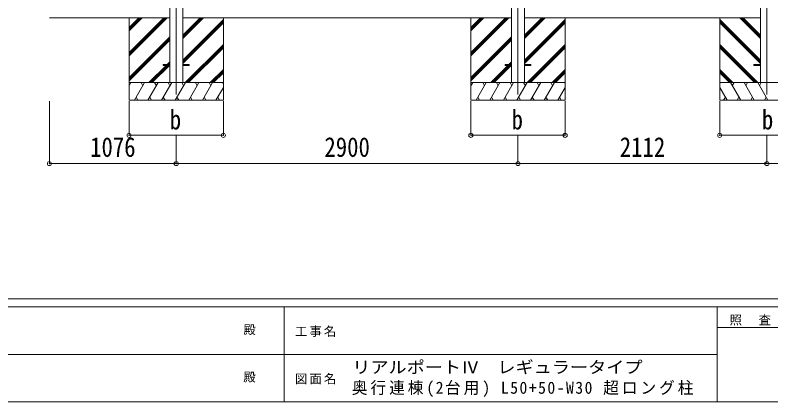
# Model space of a CAD drawing. Units: millimetres at full size. Extents: x -9783 to 9892, y -6828 to 6752.
# Drawn here: x -2751 to 3662, y -6828 to -3548 of the extents above; entities that cross this region are included whole.
import ezdxf
from ezdxf.enums import TextEntityAlignment as Align

# ---------------------------------------------------------------- set-up
doc = ezdxf.new("R2010")
doc.units = ezdxf.units.MM
doc.header["$LTSCALE"] = 35
doc.header["$PDMODE"] = 32
doc.header["$PDSIZE"] = 35
for name, color, linetype, lineweight in [('0-0_0', 7, 'Continuous', 9), ('0-1_本体', 4, 'Continuous', 9), ('0-2_部品', 7, 'Continuous', 9), ('0-8_PARTS2', 2, 'Continuous', 9), ('0-A_寸法', 6, 'Continuous', 9), ('F-0_240', 7, 'Continuous', 9)]:
    doc.layers.add(name, color=color, linetype=linetype, lineweight=lineweight)
doc.styles.add('ＭＳ ゴシック', font='')
doc.styles.get('ＭＳ ゴシック').set_extended_font_data('MS Gothic')

msp = doc.modelspace()

# ---------------------------------------------------------------- linework, layer by layer
at = {"layer": '0-0_0'}
for p, q in [((-2460.38, -3570.92), (-1439.38, -3570.92)), ((-1784.38, -3570.92), (-1784.38, -4270.92)), ((-1784.38, -3865.1), (-1490.2, -3570.92)), ((-1784.38, -3879.24), (-1476.06, -3570.92)), ((-1784.38, -3893.39), (-1461.92, -3570.92)), ((-1784.38, -3681.26), (-1674.05, -3570.92)), ((-1784.38, -3667.11), (-1688.19, -3570.92)), ((-1784.38, -3652.97), (-1702.33, -3570.92)), ((-1329.38, -3718.47), (-1181.83, -3570.92)), ((-1329.38, -3746.75), (-1153.55, -3570.92)), ((-1329.38, -3732.61), (-1167.69, -3570.92)), ((-1329.38, -3570.92), (1460.62, -3570.92)), ((-1329.38, -3930.6), (-984.38, -3585.6)), ((-984.38, -3570.92), (-984.38, -4270.92)), ((1115.62, -3570.92), (1115.62, -4270.92)), ((1115.62, -3865.1), (1409.8, -3570.92)), ((1115.62, -3879.24), (1423.94, -3570.92)), ((1115.62, -3893.39), (1438.08, -3570.92)), ((1115.62, -3681.26), (1225.95, -3570.92)), ((1115.62, -3667.11), (1211.81, -3570.92)), ((1115.62, -3652.97), (1197.67, -3570.92)), ((1570.62, -3746.75), (1746.45, -3570.92)), ((1570.62, -3732.61), (1732.31, -3570.92)), ((1570.62, -3718.47), (1718.17, -3570.92)), ((1570.62, -3570.92), (3232.62, -3570.92)), ((1570.62, -3930.6), (1915.62, -3585.6)), ((3572.62, -3570.92), (1910.62, -3570.92)), ((1915.62, -3570.92), (1915.62, -4270.92)), ((3227.62, -3570.92), (3227.62, -4270.92)), ((3572.62, -3930.6), (3227.62, -3585.6)), ((3572.62, -3746.75), (3396.79, -3570.92)), ((3572.62, -3732.61), (3410.93, -3570.92)), ((3572.62, -3718.47), (3425.07, -3570.92)), ((-1329.38, -3944.74), (-984.38, -3599.75)), ((-1329.38, -3958.89), (-984.38, -3613.89)), ((1570.62, -3944.74), (1915.62, -3599.75)), ((1570.62, -3958.89), (1915.62, -3613.89)), ((3572.62, -3944.74), (3227.62, -3599.75)), ((3572.62, -3958.89), (3227.62, -3613.89)), ((-1784.38, -4077.23), (-1439.38, -3732.24)), ((-1784.38, -4091.38), (-1439.38, -3746.38)), ((-1784.38, -4105.52), (-1439.38, -3760.52)), ((1115.62, -4077.23), (1460.62, -3732.24)), ((1115.62, -4091.38), (1460.62, -3746.38)), ((1115.62, -4105.52), (1460.62, -3760.52)), ((-1307.57, -4120.92), (-984.38, -3797.74)), ((-1293.43, -4120.92), (-984.38, -3811.88)), ((-1279.29, -4120.92), (-984.38, -3826.02)), ((1592.43, -4120.92), (1915.62, -3797.74)), ((1606.57, -4120.92), (1915.62, -3811.88)), ((1620.71, -4120.92), (1915.62, -3826.02)), ((3550.81, -4120.92), (3227.62, -3797.74)), ((3536.67, -4120.92), (3227.62, -3811.88)), ((3522.53, -4120.92), (3227.62, -3826.02)), ((-1615.94, -4120.92), (-1470.44, -3975.42)), ((-1601.8, -4120.92), (-1456.3, -3975.42)), ((-1587.65, -4120.92), (-1442.15, -3975.42)), ((-1461.44, -3966.42), (-1439.38, -3944.37)), ((-1447.3, -3966.42), (-1439.38, -3958.51)), ((1284.06, -4120.92), (1429.56, -3975.42)), ((1298.2, -4120.92), (1443.7, -3975.42)), ((1312.35, -4120.92), (1457.85, -3975.42)), ((1438.56, -3966.42), (1460.62, -3944.37)), ((1452.7, -3966.42), (1460.62, -3958.51)), ((-1095.44, -4120.92), (-984.38, -4009.87)), ((-1081.3, -4120.92), (-984.38, -4024.01)), ((-1067.15, -4120.92), (-984.38, -4038.15)), ((1804.56, -4120.92), (1915.62, -4009.87)), ((1818.7, -4120.92), (1915.62, -4024.01)), ((1832.85, -4120.92), (1915.62, -4038.15)), ((3338.68, -4120.92), (3227.62, -4009.87)), ((3324.54, -4120.92), (3227.62, -4024.01)), ((3310.4, -4120.92), (3227.62, -4038.15)), ((-984.38, -4120.92), (-1784.38, -4120.92)), ((-1784.38, -4148.43), (-1768.5, -4120.92)), ((-1739.63, -4270.92), (-1653.03, -4120.92)), ((-1668.03, -4146.91), (-1683.03, -4120.92)), ((-1624.16, -4270.92), (-1537.56, -4120.92)), ((-1552.56, -4146.91), (-1567.56, -4120.92)), ((-1508.69, -4270.92), (-1422.09, -4120.92)), ((-1437.09, -4146.91), (-1452.09, -4120.92)), ((-1393.22, -4270.92), (-1306.62, -4120.92)), ((-1321.62, -4146.91), (-1336.62, -4120.92)), ((-1277.75, -4270.92), (-1191.15, -4120.92)), ((-1206.15, -4146.91), (-1221.15, -4120.92)), ((-1162.28, -4270.92), (-1075.68, -4120.92)), ((-1105.68, -4120.92), (-1090.68, -4146.91)), ((-1046.81, -4270.92), (-984.38, -4162.79)), ((-990.21, -4120.92), (-984.38, -4131.02)), ((1915.62, -4120.92), (1115.62, -4120.92)), ((1115.62, -4148.43), (1131.5, -4120.92)), ((1160.37, -4270.92), (1246.97, -4120.92)), ((1231.97, -4146.91), (1216.97, -4120.92)), ((1275.84, -4270.92), (1362.44, -4120.92)), ((1347.44, -4146.91), (1332.44, -4120.92)), ((1391.31, -4270.92), (1477.91, -4120.92)), ((1462.91, -4146.91), (1447.91, -4120.92)), ((1506.78, -4270.92), (1593.38, -4120.92)), ((1578.38, -4146.91), (1563.38, -4120.92)), ((1622.25, -4270.92), (1708.85, -4120.92)), ((1693.85, -4146.91), (1678.85, -4120.92)), ((1737.72, -4270.92), (1824.32, -4120.92)), ((1794.32, -4120.92), (1809.32, -4146.91)), ((1853.19, -4270.92), (1915.62, -4162.79)), ((1909.79, -4120.92), (1915.62, -4131.02)), ((3227.62, -4120.92), (4027.62, -4120.92)), ((3233.45, -4120.92), (3227.62, -4131.02)), ((3290.05, -4270.92), (3227.62, -4162.79)), ((3405.52, -4270.92), (3318.92, -4120.92)), ((3348.92, -4120.92), (3333.92, -4146.91)), ((3520.99, -4270.92), (3434.39, -4120.92)), ((3449.39, -4146.91), (3464.39, -4120.92)), ((3636.46, -4270.92), (3549.86, -4120.92)), ((3564.86, -4146.91), (3579.86, -4120.92)), ((-1784.38, -4270.92), (-984.38, -4270.92)), ((-1724.63, -4244.95), (-1709.64, -4270.92)), ((-1609.16, -4244.94), (-1594.17, -4270.92)), ((-1493.69, -4244.94), (-1478.69, -4270.92)), ((-1378.22, -4244.94), (-1363.22, -4270.92)), ((-1262.75, -4244.94), (-1247.75, -4270.92)), ((-1147.28, -4244.95), (-1132.28, -4270.92)), ((-1031.81, -4244.95), (-1016.82, -4270.92)), ((1115.62, -4270.92), (1915.62, -4270.92)), ((1175.37, -4244.95), (1190.36, -4270.92)), ((1290.84, -4244.94), (1305.83, -4270.92)), ((1406.31, -4244.94), (1421.31, -4270.92)), ((1521.78, -4244.94), (1536.78, -4270.92)), ((1637.25, -4244.94), (1652.25, -4270.92)), ((1752.72, -4244.95), (1767.72, -4270.92)), ((1868.19, -4244.95), (1883.18, -4270.92)), ((4027.62, -4270.92), (3227.62, -4270.92)), ((3275.06, -4244.95), (3260.06, -4270.92)), ((3390.53, -4244.95), (3375.53, -4270.92)), ((3506, -4244.94), (3491, -4270.92)), ((3621.47, -4244.94), (3606.47, -4270.92))]:
    msp.add_line(p, q, dxfattribs=at)
at = {"layer": '0-1_本体'}
for p, q in [((-1439.38, -640.92), (-1439.38, -4120.92)), ((-1329.38, -640.92), (-1329.38, -4120.92)), ((1460.62, -640.92), (1460.62, -4120.92)), ((1570.62, -640.92), (1570.62, -4120.92)), ((3572.62, -640.92), (3572.62, -4120.92))]:
    msp.add_line(p, q, dxfattribs=at)
at = {"layer": '0-2_部品', "color": 4}
for p, q in [((-1494.18, -3966.42), (-1494.18, -3975.42)), ((-1439.38, -3966.42), (-1494.18, -3966.42)), ((-1439.38, -3975.42), (-1494.18, -3975.42)), ((-1274.58, -3966.42), (-1329.38, -3966.42)), ((1405.82, -3966.42), (1405.82, -3975.42)), ((1460.62, -3966.42), (1405.82, -3966.42)), ((1460.62, -3975.42), (1405.82, -3975.42)), ((1625.42, -3966.42), (1570.62, -3966.42)), ((3517.82, -3966.42), (3572.62, -3966.42))]:
    msp.add_line(p, q, dxfattribs=at)
for points in [[(-1274.58, -3966.42), (-1274.58, -3975.42), (-1329.38, -3975.42)], [(1625.42, -3966.42), (1625.42, -3975.42), (1570.62, -3975.42)], [(3517.82, -3966.42), (3517.82, -3975.42), (3572.62, -3975.42)]]:
    msp.add_lwpolyline(points, dxfattribs=at)
at = {"layer": '0-8_PARTS2'}
for p, q in [((-1384.38, -670.93), (-1384.38, -4220.92)), ((1515.62, -670.93), (1515.62, -4220.92)), ((3627.62, -670.93), (3627.62, -4220.92))]:
    msp.add_line(p, q, dxfattribs=at)
at = {"layer": '0-A_寸法'}
for p, q in [((-2460.38, -4807.29), (-2460.38, -4278.34)), ((-1784.38, -4567.31), (-1784.38, -4278.34)), ((-984.38, -4567.31), (-984.38, -4278.34)), ((1115.62, -4567.31), (1115.62, -4278.34)), ((1915.62, -4567.31), (1915.62, -4278.34)), ((3227.62, -4567.31), (3227.62, -4278.34)), ((-1784.38, -4567.31), (-984.38, -4567.31)), ((-1384.38, -4807.29), (-1384.38, -4567.31)), ((1115.62, -4567.31), (1915.62, -4567.31)), ((1515.62, -4807.29), (1515.62, -4567.31)), ((4027.62, -4567.31), (3227.62, -4567.31)), ((3627.62, -4807.29), (3627.62, -4567.31)), ((-2460.38, -4807.29), (-1384.38, -4807.29)), ((-1384.38, -4807.29), (1515.62, -4807.29)), ((3627.62, -4807.29), (1515.62, -4807.29)), ((6527.62, -4807.29), (3627.62, -4807.29))]:
    msp.add_line(p, q, dxfattribs=at)
for p in [(-1784.38, -4567.31), (-984.38, -4567.31), (1115.62, -4567.31), (1915.62, -4567.31), (3227.62, -4567.31), (-2460.38, -4807.29), (-1384.38, -4807.29), (1515.62, -4807.29), (3627.62, -4807.29)]:
    msp.add_point(p, dxfattribs=at)
at = {"layer": 'F-0_240', "color": 5}
for p, q in [((-9783.03, -5953.1), (9396.97, -5953.1)), ((-9783.03, -6023.1), (6285.75, -6023.1)), ((-469.25, -6023.1), (-469.25, -6828.1)), ((3205.75, -6023.1), (3205.75, -6828.1)), ((3205.75, -6198.1), (5305.75, -6198.1)), ((-3969.25, -6425.6), (3205.75, -6425.6)), ((-9783.03, -6828.1), (9396.97, -6828.1))]:
    msp.add_line(p, q, dxfattribs=at)

# ---------------------------------------------------------------- texts
at = {"layer": '0-A_寸法', "color": 7, "style": 'ＭＳ ゴシック', "width": 0.85}
for s, p in [('b', (-1438.5, -4567.94)), ('b', (1461.5, -4567.94)), ('b', (3585.5, -4567.94)), ('1076', (-2114.88, -4800.29)), ('2900', (-126.88, -4800.29)), ('2112', (2379.12, -4800.29))]:
    msp.add_text(s, height=166.8, dxfattribs=at).set_placement(p, align=Align.BOTTOM_LEFT)
at = {"layer": 'F-0_240', "style": 'ＭＳ ゴシック'}
for p in [(-814.24, -6276.85), (-814.24, -6679.35)]:
    msp.add_text('殿', height=76.98, dxfattribs=at).set_placement(p, align=Align.BOTTOM_LEFT)
at = {"layer": 'F-0_240', "style": 'ＭＳ ゴシック', "width": 1.1}
msp.add_text('リアルポートⅣ\u3000レギュラータイプ', height=102.6, dxfattribs=at).set_placement((109.35, -6616.22), align=Align.BOTTOM_LEFT)
at = {"layer": 'F-0_240', "attachment_point": 7, "style": 'ＭＳ ゴシック'}
for s, insert, char_height in [('\\T1.17;照\u3000査', (3310.76, -6180.6), 76.98), ('\\T1.17;工事名', (-376.96, -6276.85), 76.98), ('\\T1.17;図面名', (-376.96, -6679.35), 76.98), ('\\T1.19;\\W0.95;奥行連棟(2台用)\\~L50+50-W30\\~超ロング柱', (105.77, -6786.55), 102.6)]:
    msp.add_mtext(s, dxfattribs=dict(at, insert=insert, char_height=char_height))

doc.saveas('drawing.dxf')
